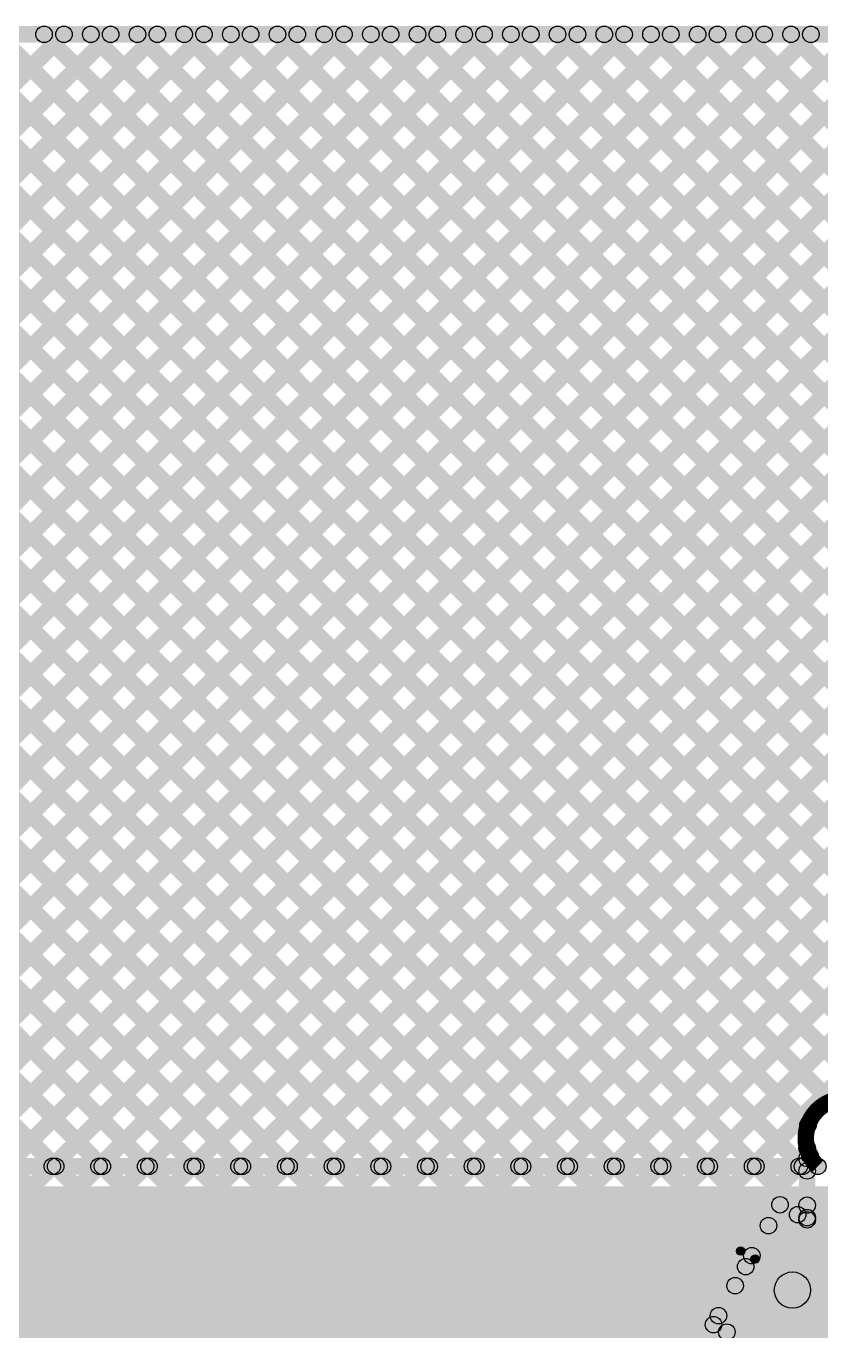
# Model space of a CAD drawing. Header units: millimetres. Extents: x 0.02 to 3.53, y 0 to 2.66.
# Drawn here: x 2.714 to 3.195, y 1.87 to 2.661 of the extents above; entities that cross this region are included whole.
import ezdxf

# ---------------------------------------------------------------- set-up
doc = ezdxf.new("R2010")
doc.units = ezdxf.units.MM
doc.header["$MEASUREMENT"] = 0
for name, color, linetype in [('BottomLayer', 5, 'Continuous'), ('TopLayer', 1, 'Continuous'), ('TopOverlay', 2, 'Continuous'), ('TopPaste', 8, 'Continuous'), ('TopSolder', 216, 'Continuous')]:
    doc.layers.add(name, color=color, linetype=linetype)

# ---------------------------------------------------------------- blocks, each defined once
blk = doc.blocks.new('WS2812B_M____3')
at = {"layer": 'TopLayer'}
for points in [[(-0.09409, 0.05079), (-0.03504, 0.05079), (-0.03504, 0.01142), (-0.09409, 0.01142)], [(0.03504, 0.05079), (0.09409, 0.05079), (0.09409, 0.01142), (0.03504, 0.01142)], [(-0.09409, -0.01142), (-0.03504, -0.01142), (-0.03504, -0.05079), (-0.09409, -0.05079)], [(0.03504, -0.01142), (0.09409, -0.01142), (0.09409, -0.05079), (0.03504, -0.05079)]]:
    blk.add_hatch(color=1, dxfattribs=at).paths.add_polyline_path(points)
at = {"layer": 'TopOverlay'}
h = blk.add_hatch(color=2, dxfattribs=at)
edge = h.paths.add_edge_path()
edge.add_arc((-0.07, 0.07), 0.0025, 0, 360)
h = blk.add_hatch(color=2, dxfattribs=at)
edge = h.paths.add_edge_path()
edge.add_arc((-0.07, 0.07), 0.0025, 0, 360)
for points in [[(-0.07, 0.0675), (-0.07, 0.0725), (0.07, 0.0725), (0.07, 0.0675)], [(-0.0725, 0.07), (-0.0675, 0.07), (-0.0675, 0.06), (-0.0725, 0.06)], [(0.0675, 0.07), (0.0725, 0.07), (0.0725, 0.06), (0.0675, 0.06)], [(-0.0725, -0.06), (-0.0675, -0.06), (-0.0675, -0.07), (-0.0725, -0.07)], [(0.0675, -0.06), (0.0725, -0.06), (0.0725, -0.07), (0.0675, -0.07)], [(-0.07, -0.0725), (-0.07, -0.0675), (0.07, -0.0675), (0.07, -0.0725)]]:
    blk.add_hatch(color=2, dxfattribs=at).paths.add_polyline_path(points)
h = blk.add_hatch(color=2, dxfattribs=at)
edge = h.paths.add_edge_path()
edge.add_arc((0.07, 0.07), 0.0025, 0, 360)
h = blk.add_hatch(color=2, dxfattribs=at)
edge = h.paths.add_edge_path()
edge.add_arc((0.07, 0.07), 0.0025, 0, 360)
h = blk.add_hatch(color=2, dxfattribs=at)
edge = h.paths.add_edge_path()
edge.add_arc((-0.091, 0.061), 0.0025, 0, 360)
h = blk.add_hatch(color=2, dxfattribs=at)
edge = h.paths.add_edge_path()
edge.add_arc((-0.085, 0.061), 0.0025, 0, 360)
h = blk.add_hatch(color=2, dxfattribs=at)
edge = h.paths.add_edge_path()
edge.add_arc((-0.07, 0.06), 0.0025, 0, 360)
h = blk.add_hatch(color=2, dxfattribs=at)
edge = h.paths.add_edge_path()
edge.add_arc((0.07, 0.06), 0.0025, 0, 360)
h = blk.add_hatch(color=2, dxfattribs=at)
edge = h.paths.add_edge_path()
edge.add_arc((-0.07, -0.06), 0.0025, 0, 360)
h = blk.add_hatch(color=2, dxfattribs=at)
edge = h.paths.add_edge_path()
edge.add_arc((0.07, -0.06), 0.0025, 0, 360)
h = blk.add_hatch(color=2, dxfattribs=at)
edge = h.paths.add_edge_path()
edge.add_arc((-0.07, -0.07), 0.0025, 0, 360)
h = blk.add_hatch(color=2, dxfattribs=at)
edge = h.paths.add_edge_path()
edge.add_arc((-0.07, -0.07), 0.0025, 0, 360)
h = blk.add_hatch(color=2, dxfattribs=at)
edge = h.paths.add_edge_path()
edge.add_arc((0.07, -0.07), 0.0025, 0, 360)
h = blk.add_hatch(color=2, dxfattribs=at)
edge = h.paths.add_edge_path()
edge.add_arc((0.07, -0.07), 0.0025, 0, 360)
at = {"layer": 'TopPaste'}
for points in [[(-0.09409, 0.05079), (-0.03504, 0.05079), (-0.03504, 0.01142), (-0.09409, 0.01142)], [(0.03504, 0.05079), (0.09409, 0.05079), (0.09409, 0.01142), (0.03504, 0.01142)], [(-0.09409, -0.01142), (-0.03504, -0.01142), (-0.03504, -0.05079), (-0.09409, -0.05079)], [(0.03504, -0.01142), (0.09409, -0.01142), (0.09409, -0.05079), (0.03504, -0.05079)]]:
    blk.add_hatch(color=8, dxfattribs=at).paths.add_polyline_path(points)
at = {"layer": 'TopSolder'}
for points in [[(-0.09809, 0.05479), (-0.03104, 0.05479), (-0.03104, 0.00742), (-0.09809, 0.00742)], [(0.03104, 0.05479), (0.09809, 0.05479), (0.09809, 0.00742), (0.03104, 0.00742)], [(-0.09809, -0.00742), (-0.03104, -0.00742), (-0.03104, -0.05479), (-0.09809, -0.05479)], [(0.03104, -0.00742), (0.09809, -0.00742), (0.09809, -0.05479), (0.03104, -0.05479)]]:
    blk.add_hatch(color=216, dxfattribs=at).paths.add_polyline_path(points)
at = {"layer": 'TopOverlay', "const_width": 0.005}
blk.add_lwpolyline([(-0.085, 0.061, 1), (-0.091, 0.061, 1)], format="xyb", close=True, dxfattribs=at)
at = {"layer": 'TopOverlay'}
for centre in [(-0.07, 0.07), (-0.07, 0.07), (0.07, 0.07), (0.07, 0.07), (-0.091, 0.061), (-0.085, 0.061), (-0.07, 0.06), (0.07, 0.06), (-0.07, -0.06), (0.07, -0.06), (-0.07, -0.07), (-0.07, -0.07), (0.07, -0.07), (0.07, -0.07)]:
    blk.add_circle(centre, 0.0025, dxfattribs=at)

msp = doc.modelspace()

# ---------------------------------------------------------------- hatches: boundary and pattern name
at = {"layer": 'BottomLayer'}
for points in [[(0.1, 2.65091), (0.1, 2.66091), (3.44331, 2.66091), (3.44331, 2.65091)], [(2.04235, 2.65237), (2.04942, 2.65944), (2.73526, 1.9736), (2.72819, 1.96653)], [(2.05443, 1.96653), (2.04736, 1.9736), (2.73321, 2.65944), (2.74028, 2.65237)], [(2.07063, 2.65237), (2.0777, 2.65944), (2.76354, 1.9736), (2.75647, 1.96653)], [(2.08272, 1.96653), (2.07565, 1.9736), (2.76149, 2.65944), (2.76856, 2.65237)], [(2.09891, 2.65237), (2.10599, 2.65944), (2.79183, 1.9736), (2.78476, 1.96653)], [(2.111, 1.96653), (2.10393, 1.9736), (2.78977, 2.65944), (2.79685, 2.65237)], [(2.1272, 2.65237), (2.13427, 2.65944), (2.82011, 1.9736), (2.81304, 1.96653)], [(2.13929, 1.96653), (2.13222, 1.9736), (2.81806, 2.65944), (2.82513, 2.65237)], [(2.15548, 2.65237), (2.16255, 2.65944), (2.8484, 1.9736), (2.84133, 1.96653)], [(2.16757, 1.96653), (2.1605, 1.9736), (2.84634, 2.65944), (2.85341, 2.65237)], [(2.18377, 2.65237), (2.19084, 2.65944), (2.87668, 1.9736), (2.86961, 1.96653)], [(2.19586, 1.96653), (2.18879, 1.9736), (2.87463, 2.65944), (2.8817, 2.65237)], [(2.21205, 2.65237), (2.21912, 2.65944), (2.90497, 1.9736), (2.89789, 1.96653)], [(2.22414, 1.96653), (2.21707, 1.9736), (2.90291, 2.65944), (2.90998, 2.65237)], [(2.24034, 2.65237), (2.24741, 2.65944), (2.93325, 1.9736), (2.92618, 1.96653)], [(2.25242, 1.96653), (2.24535, 1.9736), (2.9312, 2.65944), (2.93827, 2.65237)], [(2.26862, 2.65237), (2.27569, 2.65944), (2.96153, 1.9736), (2.95446, 1.96653)], [(2.28071, 1.96653), (2.27364, 1.9736), (2.95948, 2.65944), (2.96655, 2.65237)], [(2.2969, 2.65237), (2.30398, 2.65944), (2.98982, 1.9736), (2.98275, 1.96653)], [(2.30899, 1.96653), (2.30192, 1.9736), (2.98776, 2.65944), (2.99484, 2.65237)], [(2.32519, 2.65237), (2.33226, 2.65944), (3.0181, 1.9736), (3.01103, 1.96653)], [(2.33728, 1.96653), (2.33021, 1.9736), (3.01605, 2.65944), (3.02312, 2.65237)], [(2.35347, 2.65237), (2.36054, 2.65944), (3.04639, 1.9736), (3.03932, 1.96653)], [(2.36556, 1.96653), (2.35849, 1.9736), (3.04433, 2.65944), (3.0514, 2.65237)], [(2.38176, 2.65237), (2.38883, 2.65944), (3.07467, 1.9736), (3.0676, 1.96653)], [(2.39385, 1.96653), (2.38678, 1.9736), (3.07262, 2.65944), (3.07969, 2.65237)], [(2.41004, 2.65237), (2.41711, 2.65944), (3.10296, 1.9736), (3.09588, 1.96653)], [(2.42213, 1.96653), (2.41506, 1.9736), (3.1009, 2.65944), (3.10797, 2.65237)], [(2.43833, 2.65237), (2.4454, 2.65944), (3.13124, 1.9736), (3.12417, 1.96653)], [(2.45042, 1.96653), (2.44334, 1.9736), (3.12919, 2.65944), (3.13626, 2.65237)], [(2.46661, 2.65237), (2.47368, 2.65944), (3.15952, 1.9736), (3.15245, 1.96653)], [(2.4787, 1.96653), (2.47163, 1.9736), (3.15747, 2.65944), (3.16454, 2.65237)], [(2.49489, 2.65237), (2.50197, 2.65944), (3.18781, 1.9736), (3.18074, 1.96653)], [(2.50698, 1.96653), (2.49991, 1.9736), (3.18576, 2.65944), (3.19283, 2.65237)], [(2.52318, 2.65237), (2.53025, 2.65944), (3.19108, 1.99861), (3.18401, 1.99154)], [(2.53527, 1.96653), (2.5282, 1.9736), (3.21404, 2.65944), (3.22111, 2.65237)], [(2.55146, 2.65237), (2.55853, 2.65944), (3.20501, 2.01296), (3.19794, 2.00589)], [(2.56355, 1.96653), (2.55648, 1.9736), (3.24232, 2.65944), (3.24939, 2.65237)], [(2.57975, 2.65237), (2.58682, 2.65944), (3.23253, 2.01373), (3.22546, 2.00666)], [(2.59184, 1.96653), (2.58477, 1.9736), (3.27061, 2.65944), (3.27768, 2.65237)], [(2.60803, 2.65237), (2.6151, 2.65944), (3.26081, 2.01373), (3.25374, 2.00666)], [(2.62012, 1.96653), (2.61305, 1.9736), (3.29889, 2.65944), (3.30596, 2.65237)], [(2.63632, 2.65237), (2.64339, 2.65944), (3.2891, 2.01373), (3.28202, 2.00666)], [(2.64841, 1.96653), (2.64133, 1.9736), (3.32718, 2.65944), (3.33425, 2.65237)], [(2.6646, 2.65237), (2.67167, 2.65944), (3.31738, 2.01373), (3.31031, 2.00666)], [(2.67669, 1.96653), (2.66962, 1.9736), (3.35546, 2.65944), (3.36253, 2.65237)], [(2.69288, 2.65237), (2.69996, 2.65944), (3.44684, 1.91255), (3.43977, 1.90548)], [(2.70497, 1.96653), (2.6979, 1.9736), (3.38375, 2.65944), (3.39082, 2.65237)], [(2.72117, 2.65237), (2.72824, 2.65944), (3.37117, 2.01651), (3.3641, 2.00944)], [(2.73326, 1.96653), (2.72619, 1.9736), (3.41203, 2.65944), (3.4191, 2.65237)], [(2.74945, 2.65237), (2.75652, 2.65944), (3.35454, 2.06143), (3.34747, 2.05436)], [(2.76154, 1.96653), (2.75447, 1.9736), (3.43977, 2.6589), (3.44684, 2.65183)], [(2.77774, 2.65237), (2.78481, 2.65944), (3.35584, 2.08841), (3.34877, 2.08134)], [(2.80602, 2.65237), (2.81309, 2.65944), (3.36276, 2.10978), (3.35568, 2.10271)], [(2.83431, 2.65237), (2.84138, 2.65944), (3.3734, 2.12742), (3.36633, 2.12034)], [(2.86259, 2.65237), (2.86966, 2.65944), (3.38719, 2.14191), (3.38012, 2.13484)], [(2.89087, 2.65237), (2.89795, 2.65944), (3.40406, 2.15333), (3.39699, 2.14626)], [(2.91916, 2.65237), (2.92623, 2.65944), (3.42445, 2.16122), (3.41738, 2.15415)], [(2.94744, 2.65237), (2.95451, 2.65944), (3.44684, 2.16711), (3.43977, 2.16004)], [(2.97573, 2.65237), (2.9828, 2.65944), (3.44684, 2.1954), (3.43977, 2.18833)], [(3.00401, 2.65237), (3.01108, 2.65944), (3.44684, 2.22368), (3.43977, 2.21661)], [(3.0323, 2.65237), (3.03937, 2.65944), (3.44684, 2.25197), (3.43977, 2.24489)], [(3.06058, 2.65237), (3.06765, 2.65944), (3.44684, 2.28025), (3.43977, 2.27318)], [(3.08887, 2.65237), (3.09594, 2.65944), (3.44684, 2.30853), (3.43977, 2.30146)], [(3.11715, 2.65237), (3.12422, 2.65944), (3.44684, 2.33682), (3.43977, 2.32975)], [(3.14543, 2.65237), (3.1525, 2.65944), (3.44684, 2.3651), (3.43977, 2.35803)], [(3.17372, 2.65237), (3.18079, 2.65944), (3.44684, 2.39339), (3.43977, 2.38632)], [(2.78983, 1.96653), (2.78276, 1.9736), (3.43977, 2.63061), (3.44684, 2.62354)], [(2.81811, 1.96653), (2.81104, 1.9736), (3.43977, 2.60233), (3.44684, 2.59526)], [(2.8464, 1.96653), (2.83932, 1.9736), (3.43977, 2.57405), (3.44684, 2.56697)], [(2.87468, 1.96653), (2.86761, 1.9736), (3.43977, 2.54576), (3.44684, 2.53869)], [(2.90296, 1.96653), (2.89589, 1.9736), (3.43977, 2.51748), (3.44684, 2.51041)], [(2.93125, 1.96653), (2.92418, 1.9736), (3.43977, 2.48919), (3.44684, 2.48212)], [(2.95953, 1.96653), (2.95246, 1.9736), (3.43977, 2.46091), (3.44684, 2.45384)], [(2.98782, 1.96653), (2.98075, 1.9736), (3.43977, 2.43262), (3.44684, 2.42555)], [(3.0161, 1.96653), (3.00903, 1.9736), (3.43977, 2.40434), (3.44684, 2.39727)], [(3.04439, 1.96653), (3.03731, 1.9736), (3.43977, 2.37606), (3.44684, 2.36898)], [(3.07267, 1.96653), (3.0656, 1.9736), (3.43977, 2.34777), (3.44684, 2.3407)], [(3.10095, 1.96653), (3.09388, 1.9736), (3.43977, 2.31949), (3.44684, 2.31242)], [(3.12924, 1.96653), (3.12217, 1.9736), (3.43977, 2.2912), (3.44684, 2.28413)], [(3.15752, 1.96653), (3.15045, 1.9736), (3.43977, 2.26292), (3.44684, 2.25585)], [(3.18581, 1.96653), (3.17874, 1.9736), (3.1852, 1.98006), (3.19227, 1.97299)], [(2.53068, 1.96506), (2.53068, 1.97506), (3.19348, 1.97506), (3.19348, 1.96506)], [(1.10923, 1.862), (3.28246, 1.862), (3.28246, 1.95806), (1.10923, 1.95806)], [(3.1883, 1.37106), (3.28324, 1.37106), (3.28324, 1.94231), (3.1883, 1.94231)], [(2.70254, 1.37106), (2.76513, 1.37106), (2.76513, 1.89822), (2.70254, 1.89822)]]:
    msp.add_hatch(color=5, dxfattribs=at).paths.add_polyline_path(points)
h = msp.add_hatch(color=5, dxfattribs=at)
edge = h.paths.add_edge_path()
edge.add_arc((2.7247, 2.65591), 0.005, 0, 360)
h = msp.add_hatch(color=5, dxfattribs=at)
edge = h.paths.add_edge_path()
edge.add_arc((2.73674, 2.65591), 0.005, 0, 360)
h = msp.add_hatch(color=5, dxfattribs=at)
edge = h.paths.add_edge_path()
edge.add_arc((2.75299, 2.65591), 0.005, 0, 360)
h = msp.add_hatch(color=5, dxfattribs=at)
edge = h.paths.add_edge_path()
edge.add_arc((2.76503, 2.65591), 0.005, 0, 360)
h = msp.add_hatch(color=5, dxfattribs=at)
edge = h.paths.add_edge_path()
edge.add_arc((2.78127, 2.65591), 0.005, 0, 360)
h = msp.add_hatch(color=5, dxfattribs=at)
edge = h.paths.add_edge_path()
edge.add_arc((2.79331, 2.65591), 0.005, 0, 360)
h = msp.add_hatch(color=5, dxfattribs=at)
edge = h.paths.add_edge_path()
edge.add_arc((2.80956, 2.65591), 0.005, 0, 360)
h = msp.add_hatch(color=5, dxfattribs=at)
edge = h.paths.add_edge_path()
edge.add_arc((2.82159, 2.65591), 0.005, 0, 360)
h = msp.add_hatch(color=5, dxfattribs=at)
edge = h.paths.add_edge_path()
edge.add_arc((2.83784, 2.65591), 0.005, 0, 360)
h = msp.add_hatch(color=5, dxfattribs=at)
edge = h.paths.add_edge_path()
edge.add_arc((2.84988, 2.65591), 0.005, 0, 360)
h = msp.add_hatch(color=5, dxfattribs=at)
edge = h.paths.add_edge_path()
edge.add_arc((2.86613, 2.65591), 0.005, 0, 360)
h = msp.add_hatch(color=5, dxfattribs=at)
edge = h.paths.add_edge_path()
edge.add_arc((2.87816, 2.65591), 0.005, 0, 360)
h = msp.add_hatch(color=5, dxfattribs=at)
edge = h.paths.add_edge_path()
edge.add_arc((2.89441, 2.65591), 0.005, 0, 360)
h = msp.add_hatch(color=5, dxfattribs=at)
edge = h.paths.add_edge_path()
edge.add_arc((2.90645, 2.65591), 0.005, 0, 360)
h = msp.add_hatch(color=5, dxfattribs=at)
edge = h.paths.add_edge_path()
edge.add_arc((2.92269, 2.65591), 0.005, 0, 360)
h = msp.add_hatch(color=5, dxfattribs=at)
edge = h.paths.add_edge_path()
edge.add_arc((2.93473, 2.65591), 0.005, 0, 360)
h = msp.add_hatch(color=5, dxfattribs=at)
edge = h.paths.add_edge_path()
edge.add_arc((2.95098, 2.65591), 0.005, 0, 360)
h = msp.add_hatch(color=5, dxfattribs=at)
edge = h.paths.add_edge_path()
edge.add_arc((2.96302, 2.65591), 0.005, 0, 360)
h = msp.add_hatch(color=5, dxfattribs=at)
edge = h.paths.add_edge_path()
edge.add_arc((2.97926, 2.65591), 0.005, 0, 360)
h = msp.add_hatch(color=5, dxfattribs=at)
edge = h.paths.add_edge_path()
edge.add_arc((2.9913, 2.65591), 0.005, 0, 360)
h = msp.add_hatch(color=5, dxfattribs=at)
edge = h.paths.add_edge_path()
edge.add_arc((3.00755, 2.65591), 0.005, 0, 360)
h = msp.add_hatch(color=5, dxfattribs=at)
edge = h.paths.add_edge_path()
edge.add_arc((3.01958, 2.65591), 0.005, 0, 360)
h = msp.add_hatch(color=5, dxfattribs=at)
edge = h.paths.add_edge_path()
edge.add_arc((3.03583, 2.65591), 0.005, 0, 360)
h = msp.add_hatch(color=5, dxfattribs=at)
edge = h.paths.add_edge_path()
edge.add_arc((3.04787, 2.65591), 0.005, 0, 360)
h = msp.add_hatch(color=5, dxfattribs=at)
edge = h.paths.add_edge_path()
edge.add_arc((3.06412, 2.65591), 0.005, 0, 360)
h = msp.add_hatch(color=5, dxfattribs=at)
edge = h.paths.add_edge_path()
edge.add_arc((3.07615, 2.65591), 0.005, 0, 360)
h = msp.add_hatch(color=5, dxfattribs=at)
edge = h.paths.add_edge_path()
edge.add_arc((3.0924, 2.65591), 0.005, 0, 360)
h = msp.add_hatch(color=5, dxfattribs=at)
edge = h.paths.add_edge_path()
edge.add_arc((3.10444, 2.65591), 0.005, 0, 360)
h = msp.add_hatch(color=5, dxfattribs=at)
edge = h.paths.add_edge_path()
edge.add_arc((3.12068, 2.65591), 0.005, 0, 360)
h = msp.add_hatch(color=5, dxfattribs=at)
edge = h.paths.add_edge_path()
edge.add_arc((3.13272, 2.65591), 0.005, 0, 360)
h = msp.add_hatch(color=5, dxfattribs=at)
edge = h.paths.add_edge_path()
edge.add_arc((3.14897, 2.65591), 0.005, 0, 360)
h = msp.add_hatch(color=5, dxfattribs=at)
edge = h.paths.add_edge_path()
edge.add_arc((3.16101, 2.65591), 0.005, 0, 360)
h = msp.add_hatch(color=5, dxfattribs=at)
edge = h.paths.add_edge_path()
edge.add_arc((3.17725, 2.65591), 0.005, 0, 360)
h = msp.add_hatch(color=5, dxfattribs=at)
edge = h.paths.add_edge_path()
edge.add_arc((3.18929, 2.65591), 0.005, 0, 360)
h = msp.add_hatch(color=5, dxfattribs=at)
edge = h.paths.add_edge_path()
edge.add_arc((3.18755, 1.99507), 0.005, 0, 360)
h = msp.add_hatch(color=5, dxfattribs=at)
edge = h.paths.add_edge_path()
edge.add_arc((3.18873, 1.97652), 0.005, 0, 360)
h = msp.add_hatch(color=5, dxfattribs=at)
edge = h.paths.add_edge_path()
edge.add_arc((2.72972, 1.97006), 0.005, 0, 360)
h = msp.add_hatch(color=5, dxfattribs=at)
edge = h.paths.add_edge_path()
edge.add_arc((2.73172, 1.97006), 0.005, 0, 360)
h = msp.add_hatch(color=5, dxfattribs=at)
edge = h.paths.add_edge_path()
edge.add_arc((2.75801, 1.97006), 0.005, 0, 360)
h = msp.add_hatch(color=5, dxfattribs=at)
edge = h.paths.add_edge_path()
edge.add_arc((2.76001, 1.97006), 0.005, 0, 360)
h = msp.add_hatch(color=5, dxfattribs=at)
edge = h.paths.add_edge_path()
edge.add_arc((2.78629, 1.97006), 0.005, 0, 360)
h = msp.add_hatch(color=5, dxfattribs=at)
edge = h.paths.add_edge_path()
edge.add_arc((2.78829, 1.97006), 0.005, 0, 360)
h = msp.add_hatch(color=5, dxfattribs=at)
edge = h.paths.add_edge_path()
edge.add_arc((2.81458, 1.97006), 0.005, 0, 360)
h = msp.add_hatch(color=5, dxfattribs=at)
edge = h.paths.add_edge_path()
edge.add_arc((2.81658, 1.97006), 0.005, 0, 360)
h = msp.add_hatch(color=5, dxfattribs=at)
edge = h.paths.add_edge_path()
edge.add_arc((2.84286, 1.97006), 0.005, 0, 360)
h = msp.add_hatch(color=5, dxfattribs=at)
edge = h.paths.add_edge_path()
edge.add_arc((2.84486, 1.97006), 0.005, 0, 360)
h = msp.add_hatch(color=5, dxfattribs=at)
edge = h.paths.add_edge_path()
edge.add_arc((2.87114, 1.97006), 0.005, 0, 360)
h = msp.add_hatch(color=5, dxfattribs=at)
edge = h.paths.add_edge_path()
edge.add_arc((2.87315, 1.97006), 0.005, 0, 360)
h = msp.add_hatch(color=5, dxfattribs=at)
edge = h.paths.add_edge_path()
edge.add_arc((2.89943, 1.97006), 0.005, 0, 360)
h = msp.add_hatch(color=5, dxfattribs=at)
edge = h.paths.add_edge_path()
edge.add_arc((2.90143, 1.97006), 0.005, 0, 360)
h = msp.add_hatch(color=5, dxfattribs=at)
edge = h.paths.add_edge_path()
edge.add_arc((2.92771, 1.97006), 0.005, 0, 360)
h = msp.add_hatch(color=5, dxfattribs=at)
edge = h.paths.add_edge_path()
edge.add_arc((2.92971, 1.97006), 0.005, 0, 360)
h = msp.add_hatch(color=5, dxfattribs=at)
edge = h.paths.add_edge_path()
edge.add_arc((2.956, 1.97006), 0.005, 0, 360)
h = msp.add_hatch(color=5, dxfattribs=at)
edge = h.paths.add_edge_path()
edge.add_arc((2.958, 1.97006), 0.005, 0, 360)
h = msp.add_hatch(color=5, dxfattribs=at)
edge = h.paths.add_edge_path()
edge.add_arc((2.98428, 1.97006), 0.005, 0, 360)
h = msp.add_hatch(color=5, dxfattribs=at)
edge = h.paths.add_edge_path()
edge.add_arc((2.98628, 1.97006), 0.005, 0, 360)
h = msp.add_hatch(color=5, dxfattribs=at)
edge = h.paths.add_edge_path()
edge.add_arc((3.01257, 1.97006), 0.005, 0, 360)
h = msp.add_hatch(color=5, dxfattribs=at)
edge = h.paths.add_edge_path()
edge.add_arc((3.01457, 1.97006), 0.005, 0, 360)
h = msp.add_hatch(color=5, dxfattribs=at)
edge = h.paths.add_edge_path()
edge.add_arc((3.04085, 1.97006), 0.005, 0, 360)
h = msp.add_hatch(color=5, dxfattribs=at)
edge = h.paths.add_edge_path()
edge.add_arc((3.04285, 1.97006), 0.005, 0, 360)
h = msp.add_hatch(color=5, dxfattribs=at)
edge = h.paths.add_edge_path()
edge.add_arc((3.06913, 1.97006), 0.005, 0, 360)
h = msp.add_hatch(color=5, dxfattribs=at)
edge = h.paths.add_edge_path()
edge.add_arc((3.07114, 1.97006), 0.005, 0, 360)
h = msp.add_hatch(color=5, dxfattribs=at)
edge = h.paths.add_edge_path()
edge.add_arc((3.09742, 1.97006), 0.005, 0, 360)
h = msp.add_hatch(color=5, dxfattribs=at)
edge = h.paths.add_edge_path()
edge.add_arc((3.09942, 1.97006), 0.005, 0, 360)
h = msp.add_hatch(color=5, dxfattribs=at)
edge = h.paths.add_edge_path()
edge.add_arc((3.1257, 1.97006), 0.005, 0, 360)
h = msp.add_hatch(color=5, dxfattribs=at)
edge = h.paths.add_edge_path()
edge.add_arc((3.1277, 1.97006), 0.005, 0, 360)
h = msp.add_hatch(color=5, dxfattribs=at)
edge = h.paths.add_edge_path()
edge.add_arc((3.15399, 1.97006), 0.005, 0, 360)
h = msp.add_hatch(color=5, dxfattribs=at)
edge = h.paths.add_edge_path()
edge.add_arc((3.15599, 1.97006), 0.005, 0, 360)
h = msp.add_hatch(color=5, dxfattribs=at)
edge = h.paths.add_edge_path()
edge.add_arc((3.18227, 1.97006), 0.005, 0, 360)
h = msp.add_hatch(color=5, dxfattribs=at)
edge = h.paths.add_edge_path()
edge.add_arc((3.18427, 1.97006), 0.005, 0, 360)
h = msp.add_hatch(color=5, dxfattribs=at)
edge = h.paths.add_edge_path()
edge.add_arc((3.19348, 1.97006), 0.005, 0, 360)
h = msp.add_hatch(color=5, dxfattribs=at)
edge = h.paths.add_edge_path()
edge.add_arc((3.19348, 1.97006), 0.005, 0, 360)
at = {"layer": 'TopLayer'}
for points in [[(0.1, 2.65091), (0.1, 2.66091), (3.44331, 2.66091), (3.44331, 2.65091)], [(1.28809, 1.14362), (1.28102, 1.15069), (2.78977, 2.65944), (2.79685, 2.65237)], [(1.55851, 1.44232), (1.55144, 1.44939), (2.76149, 2.65944), (2.76856, 2.65237)], [(1.58755, 1.49964), (1.58048, 1.50672), (2.73321, 2.65944), (2.74028, 2.65237)], [(1.92921, 2.65237), (1.93628, 2.65944), (3.44684, 1.14888), (3.43977, 1.14181)], [(1.95749, 2.65237), (1.96456, 2.65944), (3.44684, 1.17716), (3.43977, 1.17009)], [(1.98578, 2.65237), (1.99285, 2.65944), (3.44684, 1.20545), (3.43977, 1.19838)], [(2.01406, 2.65237), (2.02113, 2.65944), (3.44684, 1.23373), (3.43977, 1.22666)], [(2.04235, 2.65237), (2.04942, 2.65944), (3.44684, 1.26202), (3.43977, 1.25494)], [(2.06992, 1.89716), (2.06285, 1.90423), (2.81806, 2.65944), (2.82513, 2.65237)], [(2.07063, 2.65237), (2.0777, 2.65944), (3.44684, 1.2903), (3.43977, 1.28323)], [(2.10089, 1.89984), (2.09382, 1.90691), (2.84634, 2.65944), (2.85341, 2.65237)], [(2.09891, 2.65237), (2.10599, 2.65944), (3.44684, 1.31858), (3.43977, 1.31151)], [(2.12917, 1.89984), (2.1221, 1.90691), (2.87463, 2.65944), (2.8817, 2.65237)], [(2.1272, 2.65237), (2.13427, 2.65944), (3.05715, 1.73656), (3.05008, 1.72949)], [(2.15746, 1.89984), (2.15038, 1.90691), (2.90291, 2.65944), (2.90998, 2.65237)], [(2.15548, 2.65237), (2.16255, 2.65944), (3.06596, 1.75604), (3.05889, 1.74896)], [(2.17304, 1.85886), (2.16597, 1.86593), (2.95948, 2.65944), (2.96655, 2.65237)], [(2.17304, 1.88714), (2.16597, 1.89421), (2.9312, 2.65944), (2.93827, 2.65237)], [(2.18377, 2.65237), (2.19084, 2.65944), (3.07607, 1.77421), (3.069, 1.76714)], [(2.21205, 2.65237), (2.21912, 2.65944), (3.08618, 1.79238), (3.07911, 1.78531)], [(2.23831, 1.52815), (2.23124, 1.53522), (3.35546, 2.65944), (3.36253, 2.65237)], [(2.23931, 1.89684), (2.23224, 1.90391), (2.98776, 2.65944), (2.99484, 2.65237)], [(2.24034, 2.65237), (2.24741, 2.65944), (3.09651, 1.81033), (3.08944, 1.80326)], [(2.26759, 1.89684), (2.26052, 1.90391), (3.01605, 2.65944), (3.02312, 2.65237)], [(2.26862, 2.65237), (2.27569, 2.65944), (3.1066, 1.82853), (3.09953, 1.82146)], [(2.29588, 1.89684), (2.28881, 1.90391), (3.04433, 2.65944), (3.0514, 2.65237)], [(2.2969, 2.65237), (2.30398, 2.65944), (3.14407, 1.81934), (3.137, 1.81227)], [(2.31548, 1.88816), (2.30841, 1.89523), (3.07262, 2.65944), (3.07969, 2.65237)], [(2.32519, 2.65237), (2.33226, 2.65944), (3.20753, 1.78417), (3.20046, 1.7771)], [(2.35347, 2.65237), (2.36054, 2.65944), (3.13686, 1.88312), (3.12979, 1.87605)], [(2.37801, 1.92241), (2.37094, 1.92948), (3.1009, 2.65944), (3.10797, 2.65237)], [(2.38176, 2.65237), (2.38883, 2.65944), (3.14695, 1.90132), (3.13988, 1.89425)], [(2.4063, 1.92241), (2.39923, 1.92948), (3.12919, 2.65944), (3.13626, 2.65237)], [(2.41004, 2.65237), (2.41711, 2.65944), (3.15704, 1.91952), (3.14997, 1.91245)], [(2.43833, 2.65237), (2.4454, 2.65944), (3.16712, 1.93771), (3.16005, 1.93064)], [(2.46661, 2.65237), (2.47368, 2.65944), (3.19055, 1.94257), (3.18348, 1.9355)], [(2.47856, 1.96639), (2.47149, 1.97346), (3.15747, 2.65944), (3.16454, 2.65237)], [(2.49819, 1.95773), (2.49112, 1.9648), (3.18576, 2.65944), (3.19283, 2.65237)], [(2.49489, 2.65237), (2.50197, 2.65944), (3.19055, 1.97086), (3.18348, 1.96378)], [(2.50949, 1.94074), (2.50241, 1.94782), (3.21404, 2.65944), (3.22111, 2.65237)], [(2.52163, 1.92461), (2.51456, 1.93168), (3.24232, 2.65944), (3.24939, 2.65237)], [(2.52318, 2.65237), (2.53025, 2.65944), (3.19108, 1.99861), (3.18401, 1.99154)], [(2.53133, 1.79288), (2.52426, 1.79995), (3.38375, 2.65944), (3.39082, 2.65237)], [(2.53198, 1.90667), (2.52491, 1.91375), (3.27061, 2.65944), (3.27768, 2.65237)], [(2.54234, 1.88874), (2.53527, 1.89581), (3.29889, 2.65944), (3.30596, 2.65237)], [(2.55269, 1.87081), (2.54562, 1.87788), (3.32718, 2.65944), (3.33425, 2.65237)], [(2.55146, 2.65237), (2.55853, 2.65944), (3.20501, 2.01296), (3.19794, 2.00589)], [(2.58155, 1.81482), (2.57448, 1.82189), (3.41203, 2.65944), (3.4191, 2.65237)], [(2.57975, 2.65237), (2.58682, 2.65944), (3.44684, 1.79942), (3.43977, 1.79235)], [(2.5919, 1.79689), (2.58483, 1.80396), (3.43977, 2.6589), (3.44684, 2.65183)], [(2.60803, 2.65237), (2.6151, 2.65944), (3.44684, 1.8277), (3.43977, 1.82063)], [(2.63632, 2.65237), (2.64339, 2.65944), (3.44684, 1.85599), (3.43977, 1.84891)], [(2.6646, 2.65237), (2.67167, 2.65944), (3.44684, 1.88427), (3.43977, 1.8772)], [(2.69288, 2.65237), (2.69996, 2.65944), (3.44684, 1.91255), (3.43977, 1.90548)], [(2.72117, 2.65237), (2.72824, 2.65944), (3.37117, 2.01651), (3.3641, 2.00944)], [(2.74945, 2.65237), (2.75652, 2.65944), (3.35454, 2.06143), (3.34747, 2.05436)], [(2.77774, 2.65237), (2.78481, 2.65944), (3.35584, 2.08841), (3.34877, 2.08134)], [(2.80602, 2.65237), (2.81309, 2.65944), (3.36276, 2.10978), (3.35568, 2.10271)], [(2.83431, 2.65237), (2.84138, 2.65944), (3.3734, 2.12742), (3.36633, 2.12034)], [(2.86259, 2.65237), (2.86966, 2.65944), (3.38719, 2.14191), (3.38012, 2.13484)], [(2.89087, 2.65237), (2.89795, 2.65944), (3.40406, 2.15333), (3.39699, 2.14626)], [(2.91916, 2.65237), (2.92623, 2.65944), (3.42445, 2.16122), (3.41738, 2.15415)], [(2.94744, 2.65237), (2.95451, 2.65944), (3.44684, 2.16711), (3.43977, 2.16004)], [(2.97573, 2.65237), (2.9828, 2.65944), (3.44684, 2.1954), (3.43977, 2.18833)], [(3.00401, 2.65237), (3.01108, 2.65944), (3.44684, 2.22368), (3.43977, 2.21661)], [(3.0323, 2.65237), (3.03937, 2.65944), (3.44684, 2.25197), (3.43977, 2.24489)], [(3.06058, 2.65237), (3.06765, 2.65944), (3.44684, 2.28025), (3.43977, 2.27318)], [(3.08887, 2.65237), (3.09594, 2.65944), (3.44684, 2.30853), (3.43977, 2.30146)], [(3.11715, 2.65237), (3.12422, 2.65944), (3.44684, 2.33682), (3.43977, 2.32975)], [(3.14543, 2.65237), (3.1525, 2.65944), (3.44684, 2.3651), (3.43977, 2.35803)], [(3.17372, 2.65237), (3.18079, 2.65944), (3.44684, 2.39339), (3.43977, 2.38632)], [(2.60226, 1.77896), (2.59519, 1.78603), (3.43977, 2.63061), (3.44684, 2.62354)], [(2.61261, 1.76103), (2.60554, 1.7681), (3.43977, 2.60233), (3.44684, 2.59526)], [(2.618, 1.73813), (2.61093, 1.7452), (3.43977, 2.57405), (3.44684, 2.56697)], [(2.62893, 1.72077), (2.62186, 1.72785), (3.43977, 2.54576), (3.44684, 2.53869)], [(2.63904, 1.70261), (2.63197, 1.70968), (3.43977, 2.51748), (3.44684, 2.51041)], [(2.64147, 1.67675), (2.6344, 1.68382), (3.43977, 2.48919), (3.44684, 2.48212)], [(2.64114, 1.64814), (2.63407, 1.65521), (3.43977, 2.46091), (3.44684, 2.45384)], [(2.64082, 1.61953), (2.63374, 1.6266), (3.43977, 2.43262), (3.44684, 2.42555)], [(2.64046, 1.59088), (2.63339, 1.59795), (3.43977, 2.40434), (3.44684, 2.39727)], [(2.63532, 1.55746), (2.62825, 1.56453), (3.43977, 2.37606), (3.44684, 2.36898)], [(2.62983, 1.52369), (2.62276, 1.53076), (3.43977, 2.34777), (3.44684, 2.3407)], [(2.62789, 1.49346), (2.62082, 1.50053), (3.43977, 2.31949), (3.44684, 2.31242)], [(2.64356, 1.48085), (2.63649, 1.48792), (3.43977, 2.2912), (3.44684, 2.28413)], [(2.71048, 1.51948), (2.70341, 1.52655), (3.43977, 2.26292), (3.44684, 2.25585)], [(2.76748, 1.54821), (2.76041, 1.55528), (3.18348, 1.97834), (3.19055, 1.97127)], [(3.19202, 1.93769), (3.18202, 1.93769), (3.18202, 1.98104), (3.19202, 1.98104)], [(3.13469, 1.87173), (3.12594, 1.87658), (3.16621, 1.94922), (3.17496, 1.94438)], [(3.16816, 1.94243), (3.17301, 1.95117), (3.18944, 1.94206), (3.18459, 1.93332)], [(3.18487, 1.93731), (3.1778, 1.94438), (3.18348, 1.95006), (3.19055, 1.94299)], [(3.18594, 1.88734), (3.17038, 1.9029), (3.20224, 1.93475), (3.21779, 1.91919)], [(2.77784, 1.53027), (2.77077, 1.53734), (3.14627, 1.91285), (3.15334, 1.90577)], [(3.12789, 1.86978), (3.13274, 1.87853), (3.18452, 1.84983), (3.17967, 1.84108)], [(2.78819, 1.51234), (2.78112, 1.51941), (3.1349, 1.87319), (3.14197, 1.86612)]]:
    msp.add_hatch(color=1, dxfattribs=at).paths.add_polyline_path(points)
h = msp.add_hatch(color=1, dxfattribs=at)
edge = h.paths.add_edge_path()
edge.add_arc((2.7247, 2.65591), 0.005, 0, 360)
h = msp.add_hatch(color=1, dxfattribs=at)
edge = h.paths.add_edge_path()
edge.add_arc((2.73674, 2.65591), 0.005, 0, 360)
h = msp.add_hatch(color=1, dxfattribs=at)
edge = h.paths.add_edge_path()
edge.add_arc((2.75299, 2.65591), 0.005, 0, 360)
h = msp.add_hatch(color=1, dxfattribs=at)
edge = h.paths.add_edge_path()
edge.add_arc((2.76503, 2.65591), 0.005, 0, 360)
h = msp.add_hatch(color=1, dxfattribs=at)
edge = h.paths.add_edge_path()
edge.add_arc((2.78127, 2.65591), 0.005, 0, 360)
h = msp.add_hatch(color=1, dxfattribs=at)
edge = h.paths.add_edge_path()
edge.add_arc((2.79331, 2.65591), 0.005, 0, 360)
h = msp.add_hatch(color=1, dxfattribs=at)
edge = h.paths.add_edge_path()
edge.add_arc((2.80956, 2.65591), 0.005, 0, 360)
h = msp.add_hatch(color=1, dxfattribs=at)
edge = h.paths.add_edge_path()
edge.add_arc((2.82159, 2.65591), 0.005, 0, 360)
h = msp.add_hatch(color=1, dxfattribs=at)
edge = h.paths.add_edge_path()
edge.add_arc((2.83784, 2.65591), 0.005, 0, 360)
h = msp.add_hatch(color=1, dxfattribs=at)
edge = h.paths.add_edge_path()
edge.add_arc((2.84988, 2.65591), 0.005, 0, 360)
h = msp.add_hatch(color=1, dxfattribs=at)
edge = h.paths.add_edge_path()
edge.add_arc((2.86613, 2.65591), 0.005, 0, 360)
h = msp.add_hatch(color=1, dxfattribs=at)
edge = h.paths.add_edge_path()
edge.add_arc((2.87816, 2.65591), 0.005, 0, 360)
h = msp.add_hatch(color=1, dxfattribs=at)
edge = h.paths.add_edge_path()
edge.add_arc((2.89441, 2.65591), 0.005, 0, 360)
h = msp.add_hatch(color=1, dxfattribs=at)
edge = h.paths.add_edge_path()
edge.add_arc((2.90645, 2.65591), 0.005, 0, 360)
h = msp.add_hatch(color=1, dxfattribs=at)
edge = h.paths.add_edge_path()
edge.add_arc((2.92269, 2.65591), 0.005, 0, 360)
h = msp.add_hatch(color=1, dxfattribs=at)
edge = h.paths.add_edge_path()
edge.add_arc((2.93473, 2.65591), 0.005, 0, 360)
h = msp.add_hatch(color=1, dxfattribs=at)
edge = h.paths.add_edge_path()
edge.add_arc((2.95098, 2.65591), 0.005, 0, 360)
h = msp.add_hatch(color=1, dxfattribs=at)
edge = h.paths.add_edge_path()
edge.add_arc((2.96302, 2.65591), 0.005, 0, 360)
h = msp.add_hatch(color=1, dxfattribs=at)
edge = h.paths.add_edge_path()
edge.add_arc((2.97926, 2.65591), 0.005, 0, 360)
h = msp.add_hatch(color=1, dxfattribs=at)
edge = h.paths.add_edge_path()
edge.add_arc((2.9913, 2.65591), 0.005, 0, 360)
h = msp.add_hatch(color=1, dxfattribs=at)
edge = h.paths.add_edge_path()
edge.add_arc((3.00755, 2.65591), 0.005, 0, 360)
h = msp.add_hatch(color=1, dxfattribs=at)
edge = h.paths.add_edge_path()
edge.add_arc((3.01958, 2.65591), 0.005, 0, 360)
h = msp.add_hatch(color=1, dxfattribs=at)
edge = h.paths.add_edge_path()
edge.add_arc((3.03583, 2.65591), 0.005, 0, 360)
h = msp.add_hatch(color=1, dxfattribs=at)
edge = h.paths.add_edge_path()
edge.add_arc((3.04787, 2.65591), 0.005, 0, 360)
h = msp.add_hatch(color=1, dxfattribs=at)
edge = h.paths.add_edge_path()
edge.add_arc((3.06412, 2.65591), 0.005, 0, 360)
h = msp.add_hatch(color=1, dxfattribs=at)
edge = h.paths.add_edge_path()
edge.add_arc((3.07615, 2.65591), 0.005, 0, 360)
h = msp.add_hatch(color=1, dxfattribs=at)
edge = h.paths.add_edge_path()
edge.add_arc((3.0924, 2.65591), 0.005, 0, 360)
h = msp.add_hatch(color=1, dxfattribs=at)
edge = h.paths.add_edge_path()
edge.add_arc((3.10444, 2.65591), 0.005, 0, 360)
h = msp.add_hatch(color=1, dxfattribs=at)
edge = h.paths.add_edge_path()
edge.add_arc((3.12068, 2.65591), 0.005, 0, 360)
h = msp.add_hatch(color=1, dxfattribs=at)
edge = h.paths.add_edge_path()
edge.add_arc((3.13272, 2.65591), 0.005, 0, 360)
h = msp.add_hatch(color=1, dxfattribs=at)
edge = h.paths.add_edge_path()
edge.add_arc((3.14897, 2.65591), 0.005, 0, 360)
h = msp.add_hatch(color=1, dxfattribs=at)
edge = h.paths.add_edge_path()
edge.add_arc((3.16101, 2.65591), 0.005, 0, 360)
h = msp.add_hatch(color=1, dxfattribs=at)
edge = h.paths.add_edge_path()
edge.add_arc((3.17725, 2.65591), 0.005, 0, 360)
h = msp.add_hatch(color=1, dxfattribs=at)
edge = h.paths.add_edge_path()
edge.add_arc((3.18929, 2.65591), 0.005, 0, 360)
h = msp.add_hatch(color=1, dxfattribs=at)
edge = h.paths.add_edge_path()
edge.add_arc((3.18755, 1.99507), 0.005, 0, 360)
h = msp.add_hatch(color=1, dxfattribs=at)
edge = h.paths.add_edge_path()
edge.add_arc((3.18702, 1.98104), 0.005, 0, 360)
h = msp.add_hatch(color=1, dxfattribs=at)
edge = h.paths.add_edge_path()
edge.add_arc((3.18702, 1.98104), 0.005, 0, 360)
h = msp.add_hatch(color=1, dxfattribs=at)
edge = h.paths.add_edge_path()
edge.add_arc((3.18702, 1.97481), 0.005, 0, 360)
h = msp.add_hatch(color=1, dxfattribs=at)
edge = h.paths.add_edge_path()
edge.add_arc((3.18702, 1.96732), 0.005, 0, 360)
h = msp.add_hatch(color=1, dxfattribs=at)
edge = h.paths.add_edge_path()
edge.add_arc((3.17058, 1.9468), 0.005, 0, 360)
h = msp.add_hatch(color=1, dxfattribs=at)
edge = h.paths.add_edge_path()
edge.add_arc((3.17058, 1.9468), 0.005, 0, 360)
h = msp.add_hatch(color=1, dxfattribs=at)
edge = h.paths.add_edge_path()
edge.add_arc((3.18133, 1.94084), 0.005, 0, 360)
h = msp.add_hatch(color=1, dxfattribs=at)
edge = h.paths.add_edge_path()
edge.add_arc((3.18702, 1.94652), 0.005, 0, 360)
h = msp.add_hatch(color=1, dxfattribs=at)
edge = h.paths.add_edge_path()
edge.add_arc((3.16359, 1.93418), 0.005, 0, 360)
h = msp.add_hatch(color=1, dxfattribs=at)
edge = h.paths.add_edge_path()
edge.add_arc((3.18702, 1.93904), 0.005, 0, 360)
h = msp.add_hatch(color=1, dxfattribs=at)
edge = h.paths.add_edge_path()
edge.add_arc((3.18702, 1.93769), 0.005, 0, 360)
h = msp.add_hatch(color=1, dxfattribs=at)
edge = h.paths.add_edge_path()
edge.add_arc((3.18702, 1.93769), 0.005, 0, 360)
h = msp.add_hatch(color=1, dxfattribs=at)
edge = h.paths.add_edge_path()
edge.add_arc((3.1535, 1.91598), 0.005, 0, 360)
h = msp.add_hatch(color=1, dxfattribs=at)
edge = h.paths.add_edge_path()
edge.add_arc((3.1498, 1.90931), 0.005, 0, 360)
h = msp.add_hatch(color=1, dxfattribs=at)
edge = h.paths.add_edge_path()
edge.add_arc((3.17816, 1.89512), 0.011, 0, 360)
h = msp.add_hatch(color=1, dxfattribs=at)
edge = h.paths.add_edge_path()
edge.add_arc((3.14341, 1.89778), 0.005, 0, 360)
h = msp.add_hatch(color=1, dxfattribs=at)
edge = h.paths.add_edge_path()
edge.add_arc((3.13333, 1.87959), 0.005, 0, 360)
h = msp.add_hatch(color=1, dxfattribs=at)
edge = h.paths.add_edge_path()
edge.add_arc((3.13032, 1.87416), 0.005, 0, 360)
h = msp.add_hatch(color=1, dxfattribs=at)
edge = h.paths.add_edge_path()
edge.add_arc((3.13032, 1.87416), 0.005, 0, 360)
h = msp.add_hatch(color=1, dxfattribs=at)
edge = h.paths.add_edge_path()
edge.add_arc((3.13843, 1.86966), 0.005, 0, 360)

# ---------------------------------------------------------------- linework, layer by layer
at = {"layer": 'BottomLayer', "const_width": 0.01}
msp.add_lwpolyline([(3.19348, 1.97006, -0.774396), (3.21618, 2.0102)], format="xyb", dxfattribs=at)
at = {"layer": 'BottomLayer'}
for centre in [(2.7247, 2.65591), (2.73674, 2.65591), (2.75299, 2.65591), (2.76503, 2.65591), (2.78127, 2.65591), (2.79331, 2.65591), (2.80956, 2.65591), (2.82159, 2.65591), (2.83784, 2.65591), (2.84988, 2.65591), (2.86613, 2.65591), (2.87816, 2.65591), (2.89441, 2.65591), (2.90645, 2.65591), (2.92269, 2.65591), (2.93473, 2.65591), (2.95098, 2.65591), (2.96302, 2.65591), (2.97926, 2.65591), (2.9913, 2.65591), (3.00755, 2.65591), (3.01958, 2.65591), (3.03583, 2.65591), (3.04787, 2.65591), (3.06412, 2.65591), (3.07615, 2.65591), (3.0924, 2.65591), (3.10444, 2.65591), (3.12068, 2.65591), (3.13272, 2.65591), (3.14897, 2.65591), (3.16101, 2.65591), (3.17725, 2.65591), (3.18929, 2.65591), (3.18755, 1.99507), (3.18873, 1.97652), (2.72972, 1.97006), (2.73172, 1.97006), (2.75801, 1.97006), (2.76001, 1.97006), (2.78629, 1.97006), (2.78829, 1.97006), (2.81458, 1.97006), (2.81658, 1.97006), (2.84286, 1.97006), (2.84486, 1.97006), (2.87114, 1.97006), (2.87315, 1.97006), (2.89943, 1.97006), (2.90143, 1.97006), (2.92771, 1.97006), (2.92971, 1.97006), (2.956, 1.97006), (2.958, 1.97006), (2.98428, 1.97006), (2.98628, 1.97006), (3.01257, 1.97006), (3.01457, 1.97006), (3.04085, 1.97006), (3.04285, 1.97006), (3.06913, 1.97006), (3.07114, 1.97006), (3.09742, 1.97006), (3.09942, 1.97006), (3.1257, 1.97006), (3.1277, 1.97006), (3.15399, 1.97006), (3.15599, 1.97006), (3.18227, 1.97006), (3.18427, 1.97006), (3.19348, 1.97006), (3.19348, 1.97006)]:
    msp.add_circle(centre, 0.005, dxfattribs=at)
at = {"layer": 'TopLayer', "const_width": 0.01}
msp.add_lwpolyline([(3.18702, 1.98104, -1.14025), (3.23383, 1.9872)], format="xyb", dxfattribs=at)
at = {"layer": 'TopLayer'}
for centre, radius in [((2.7247, 2.65591), 0.005), ((2.73674, 2.65591), 0.005), ((2.75299, 2.65591), 0.005), ((2.76503, 2.65591), 0.005), ((2.78127, 2.65591), 0.005), ((2.79331, 2.65591), 0.005), ((2.80956, 2.65591), 0.005), ((2.82159, 2.65591), 0.005), ((2.83784, 2.65591), 0.005), ((2.84988, 2.65591), 0.005), ((2.86613, 2.65591), 0.005), ((2.87816, 2.65591), 0.005), ((2.89441, 2.65591), 0.005), ((2.90645, 2.65591), 0.005), ((2.92269, 2.65591), 0.005), ((2.93473, 2.65591), 0.005), ((2.95098, 2.65591), 0.005), ((2.96302, 2.65591), 0.005), ((2.97926, 2.65591), 0.005), ((2.9913, 2.65591), 0.005), ((3.00755, 2.65591), 0.005), ((3.01958, 2.65591), 0.005), ((3.03583, 2.65591), 0.005), ((3.04787, 2.65591), 0.005), ((3.06412, 2.65591), 0.005), ((3.07615, 2.65591), 0.005), ((3.0924, 2.65591), 0.005), ((3.10444, 2.65591), 0.005), ((3.12068, 2.65591), 0.005), ((3.13272, 2.65591), 0.005), ((3.14897, 2.65591), 0.005), ((3.16101, 2.65591), 0.005), ((3.17725, 2.65591), 0.005), ((3.18929, 2.65591), 0.005), ((3.18755, 1.99507), 0.005), ((3.18702, 1.98104), 0.005), ((3.18702, 1.98104), 0.005), ((3.18702, 1.97481), 0.005), ((3.18702, 1.96732), 0.005), ((3.17058, 1.9468), 0.005), ((3.17058, 1.9468), 0.005), ((3.18133, 1.94084), 0.005), ((3.18702, 1.94652), 0.005), ((3.16359, 1.93418), 0.005), ((3.18702, 1.93904), 0.005), ((3.18702, 1.93769), 0.005), ((3.18702, 1.93769), 0.005), ((3.1535, 1.91598), 0.005), ((3.1498, 1.90931), 0.005), ((3.17816, 1.89512), 0.011), ((3.14341, 1.89778), 0.005), ((3.13333, 1.87959), 0.005), ((3.13032, 1.87416), 0.005), ((3.13032, 1.87416), 0.005), ((3.13843, 1.86966), 0.005)]:
    msp.add_circle(centre, radius, dxfattribs=at)

# ---------------------------------------------------------------- block references
at = {"rotation": 61}
msp.add_blockref('WS2812B_M____3', (3.17406, 1.82357), dxfattribs=at)

doc.saveas('drawing.dxf')
